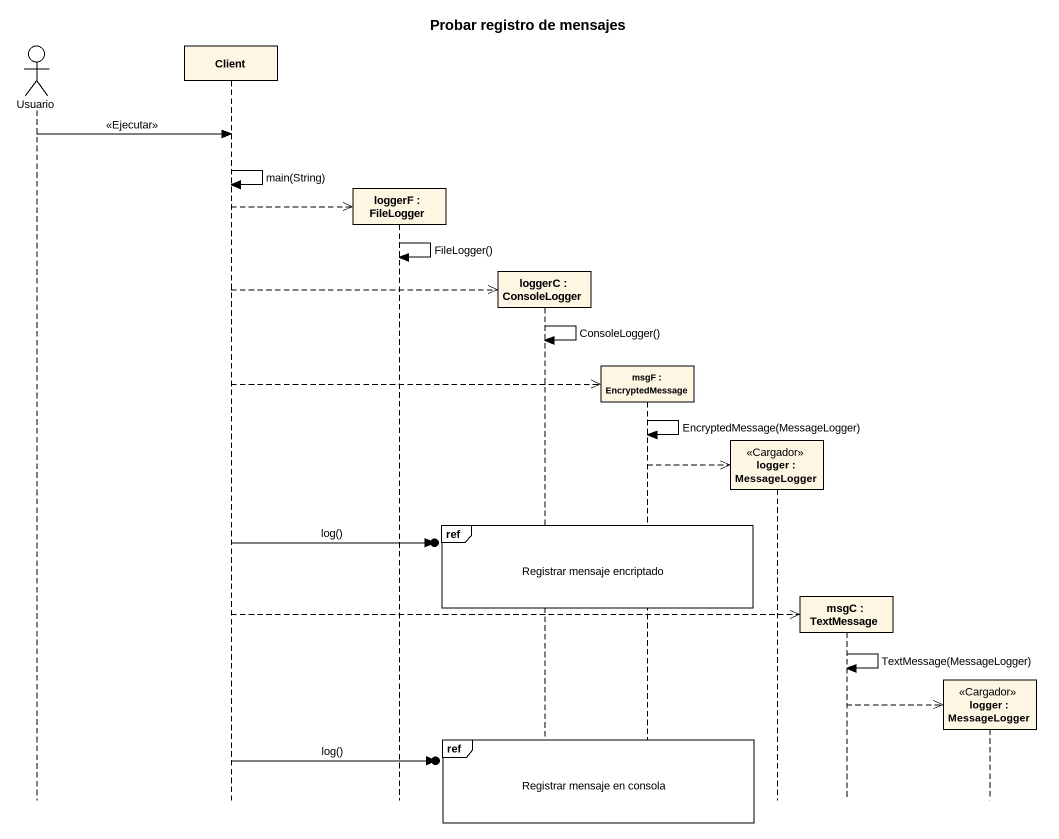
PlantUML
@startuml
title Probar registro de mensajes
hide footbox
actor Usuario
participant Client
participant "loggerF : FileLogger" as loggerF
participant "loggerC : ConsoleLogger" as loggerC
participant "msgF : EncryptedMessage" as msgF
participant "logger : MessageLogger" as logger <<Cargador>>
participant "msgC : TextMessage" as msgC
participant "logger : MessageLogger" as logger_2 <<Cargador>>

Usuario -> Client : <<Ejecutar>>
Client -> Client : main(String)
Client -->> loggerF **
loggerF -> loggerF : FileLogger()
Client -->> loggerC **
loggerC -> loggerC : ConsoleLogger()
Client -->> msgF **
msgF -> msgF : EncryptedMessage(MessageLogger)
msgF -->> logger **
ref over loggerC, msgF : Registrar mensaje encriptado
Client ->o] : log()
Client -->> msgC **
msgC -> msgC : TextMessage(MessageLogger)
msgC -->> logger_2 **
ref over loggerC, msgF : Registrar mensaje en consola
Client ->o] : log()
@enduml
